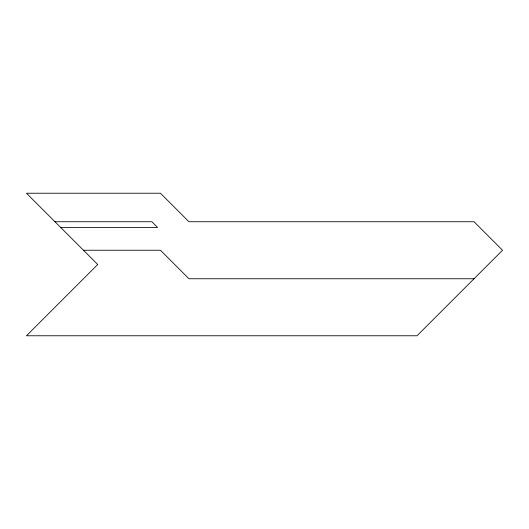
<?xml version="1.0" encoding="UTF-8"?>
<svg xmlns="http://www.w3.org/2000/svg" width="529" height="529" viewBox="0 0 529 529"><rect width="100%" height="100%" fill="white"/><g stroke="black" fill="none" stroke-linecap="round" stroke-linejoin="round"><path stroke-width="0.79" d="M54.956 221.737L151.889 221.737L157.589 227.437L60.663 227.437M83.47 250.243L160.439 250.243L188.952 278.757L474.044 278.757M97.72 264.5L26.45 335.77L417.024 335.77L502.55 250.243L474.044 221.737L188.952 221.737L160.439 193.23L26.45 193.23L97.72 264.5"/></g></svg>
